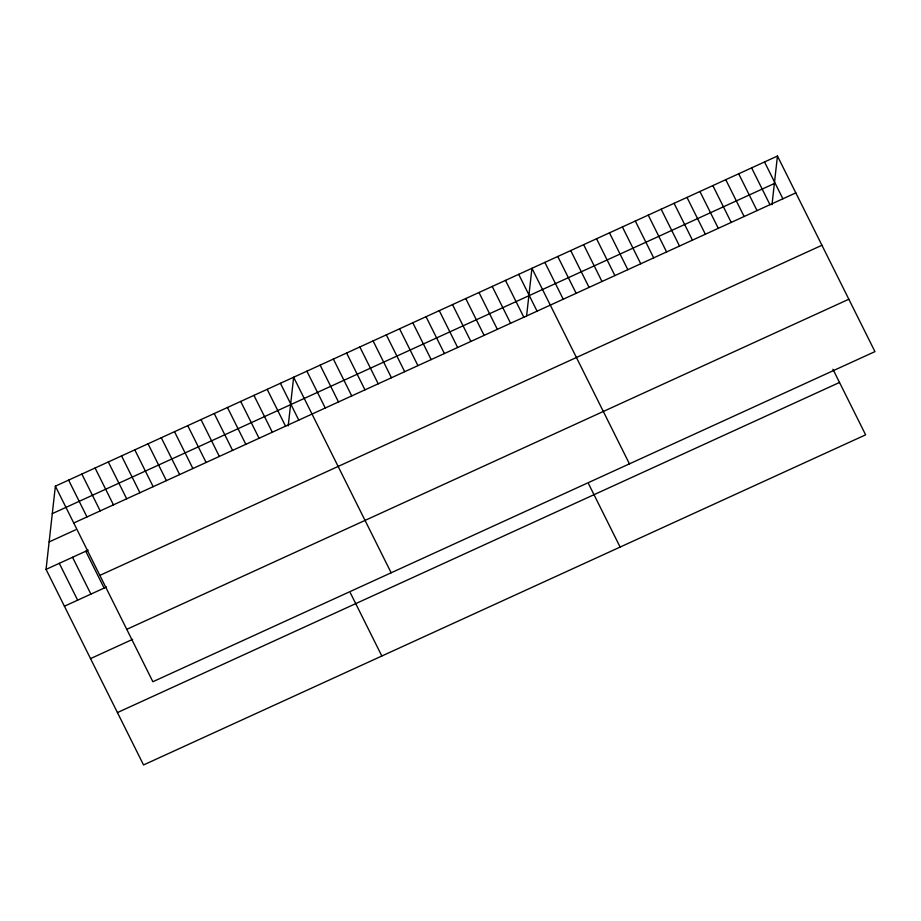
<?xml version="1.0" encoding="UTF-8"?>
<svg xmlns="http://www.w3.org/2000/svg" width="921" height="921" viewBox="0 0 921 921"><rect width="100%" height="100%" fill="white"/><g stroke="black" fill="none" stroke-linecap="round" stroke-linejoin="round"><path stroke-width="1.38" d="M832.941 369.263L865.625 434.839L143.549 764.948L46.05 569.385L55.375 486.161L777.451 156.052L874.95 351.615L152.874 681.724L55.375 486.161M288.204 425.916L293.649 377.23L391.16 572.793M526.616 315.799L531.935 268.287L629.446 463.85M771.994 204.738L777.451 156.052M52.29 513.63L774.365 183.509M73.738 523.001L795.813 192.88M49.124 541.928L75.603 529.817M46.05 569.385L88.174 550.136M99.848 575.383L821.923 245.262M64.412 606.225L106.537 586.965M126.753 629.342L848.84 299.233M90.534 658.607L132.647 639.347M117.439 712.566L839.515 382.457M764.522 161.958L782.885 198.786M751.605 167.864L769.968 204.692M738.677 173.77L757.05 210.598M725.76 179.676L744.122 216.516M712.842 185.582L731.205 222.422M699.914 191.487L718.288 228.327M686.997 197.405L705.359 234.233M674.08 203.311L692.442 240.139M661.151 209.217L679.514 246.045M648.234 215.123L666.597 251.951M635.306 221.028L653.68 257.857M622.389 226.934L640.751 263.774M609.472 232.84L627.834 269.68M596.543 238.746L614.906 275.586M583.626 244.652L601.989 281.492M570.709 250.57L589.072 287.398M557.781 256.475L576.143 293.304M544.864 262.381L563.226 299.21M518.707 274.343L537.07 311.171M505.468 280.387L523.83 317.227M492.228 286.443L510.591 323.283M588.623 483.905L620.121 547.074M478.989 292.498L497.352 329.327M465.75 298.542L484.112 335.382M452.51 304.598L470.873 341.438M439.271 310.653L457.633 347.482M426.032 316.709L444.406 353.537M412.792 322.753L431.166 359.593M399.564 328.809L417.927 365.637M386.325 334.864L404.687 371.693M373.086 340.908L391.448 377.748M359.846 346.964L378.209 383.804M346.607 353.019L364.969 389.848M333.367 359.063L351.73 395.903M320.128 365.119L338.491 401.959M306.889 371.175L325.263 408.003M280.421 383.274L298.784 420.114M267.182 389.33L285.545 426.158M253.943 395.385L272.305 432.214M350.337 592.836L381.835 656.017M240.703 401.429L259.066 438.269M227.464 407.485L245.826 444.325M214.225 413.541L232.587 450.369M200.985 419.585L219.348 456.425M187.746 425.64L206.12 462.48M174.518 431.696L192.88 468.524M161.279 437.751L179.641 474.58M148.039 443.795L166.402 480.635M134.8 449.851L153.162 486.679M121.56 455.907L139.923 492.735M108.321 461.951L126.684 498.791M95.082 468.006L113.444 504.846M81.842 474.062L100.205 510.89M68.603 480.106L86.977 516.946M85.768 551.23L104.131 588.07M72.529 557.286L90.891 594.114M59.289 563.341L77.652 600.17"/></g></svg>
